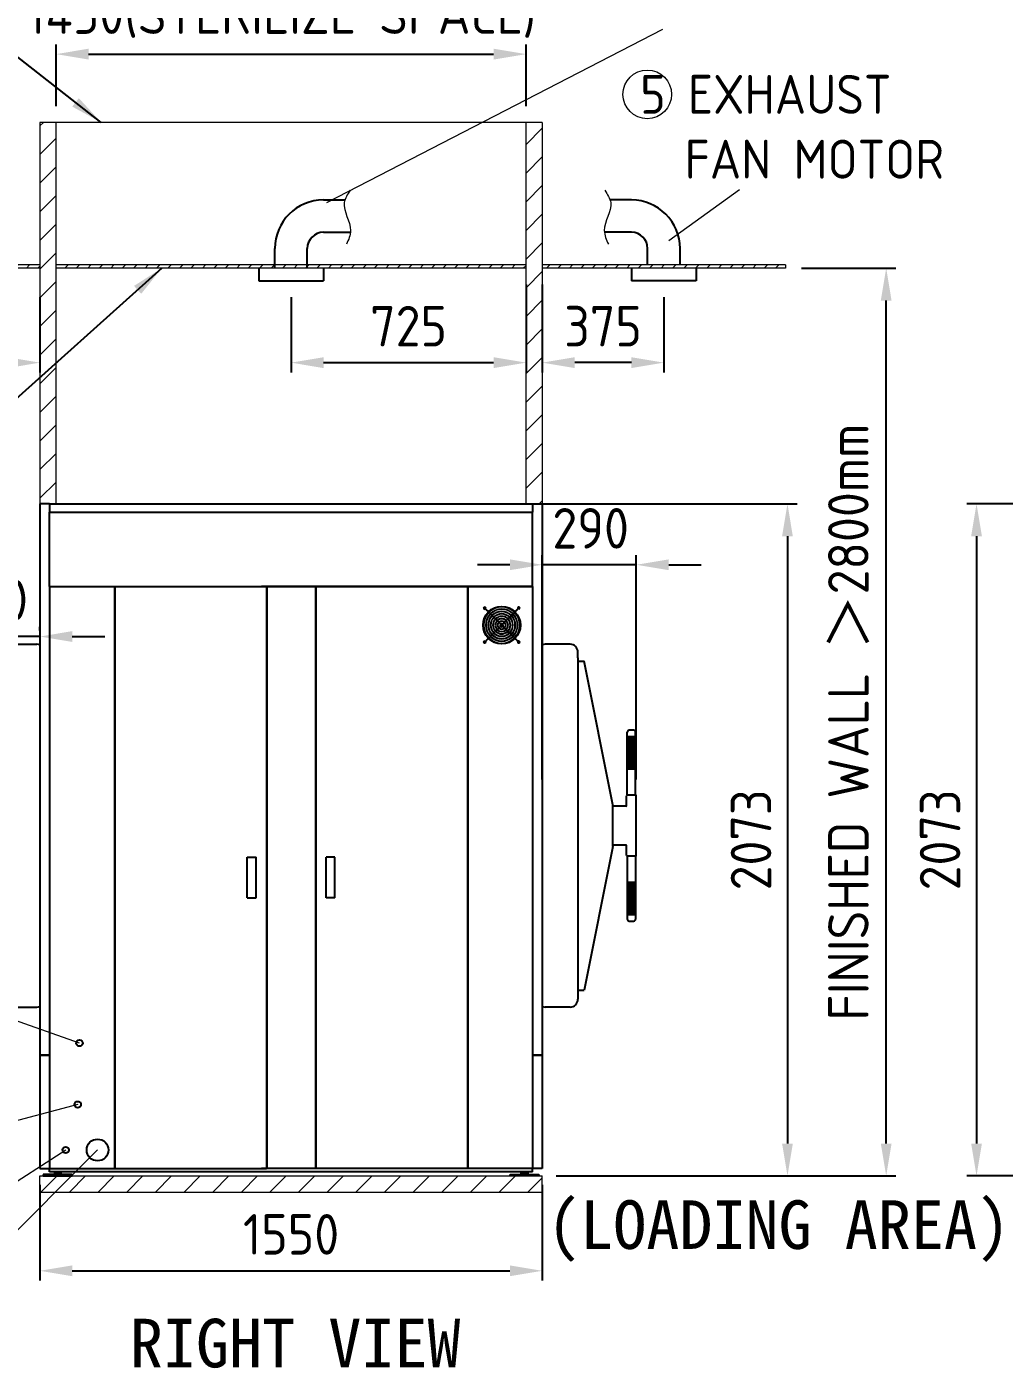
# Model space of a CAD drawing. Header units: millimetres. Extents: x 0 to 16408, y 0 to 11536.
# Drawn here: x 6993 to 10009, y 2720 to 6858 of the extents above; entities that cross this region are included whole.
import ezdxf

# ---------------------------------------------------------------- set-up
doc = ezdxf.new("R2010")
doc.units = ezdxf.units.MM
doc.header["$MEASUREMENT"] = 0
doc.linetypes.add('HIDDEN', pattern=[9.525, 6.35, -3.175])
doc.layers.get('0').update_dxf_attribs({"lineweight": 25})
for name, color, linetype, lineweight in [('D', 3, 'Continuous', 13), ('H', 2, 'HIDDEN', 15), ('S', 4, 'Continuous', 15)]:
    doc.layers.add(name, color=color, linetype=linetype, lineweight=lineweight)
doc.styles.get("Standard").update_dxf_attribs({"font": 'KAIU.TTF'})
doc.styles.add('STU25', font='isocp2.shx')
doc.dimstyles.new('STU25', dxfattribs={"dimscale": 50, "dimtxt": 2.5, "dimasz": 2, "dimexe": 0.6, "dimexo": 1, "dimgap": 1, "dimtad": 1, "dimdsep": 46, "dimtxsty": 'STU25', "dimcen": 2, "dimazin": 2, "dimtfac": 1, "dimtmove": 0, "dimatfit": 3, "dimfxl": 0, "dimtolj": 1, "dimtzin": 0, "dimarcsym": 0})
doc.dimstyles.new('STU25$7', dxfattribs={"dimscale": 50, "dimtxt": 2.5, "dimasz": 2, "dimexe": 1.25, "dimexo": 0.625, "dimgap": 1, "dimtad": 0, "dimdec": 4, "dimdsep": 46, "dimtxsty": 'STU25', "dimcen": 2.5, "dimazin": 2, "dimtfac": 1, "dimtdec": 4, "dimtmove": 0, "dimatfit": 3, "dimfxl": 0, "dimtolj": 1, "dimtzin": 0, "dimarcsym": 0})

# ---------------------------------------------------------------- blocks, each defined once
blk = doc.blocks.new('*D25')
at = {"layer": 'D', "color": 0, "linetype": 'Continuous', "lineweight": -2}
for p, q in [((8583.7, 6063.1), (8583.7, 5791.8)), ((8958.7, 6023.9), (8958.7, 5791.8)), ((8858.7, 5821.8), (8683.7, 5821.8))]:
    blk.add_line(p, q, dxfattribs=at)
at = {"layer": 'D', "color": 0}
for points in [[(8683.7, 5838.5), (8683.7, 5805.1), (8583.7, 5821.8)], [(8858.7, 5805.1), (8858.7, 5838.5), (8958.7, 5821.8)]]:
    blk.add_solid(points, dxfattribs=at)
at = {"layer": 'Defpoints', "color": 0}
for p in [(8583.7, 6113.1), (8958.7, 6073.9), (8583.7, 5821.8)]:
    blk.add_point(p, dxfattribs=at)
at = {"layer": 'D', "color": 0, "insert": (8771.2, 5934.3), "char_height": 125, "attachment_point": 5, "style": 'STU25'}
blk.add_mtext('\\A1;375', dxfattribs=at)
blk = doc.blocks.new('*D27')
at = {"layer": 'D', "color": 0, "lineweight": -2}
for p, q in [((7033.7, 3286.1), (7033.7, 2990.4)), ((8583.7, 3286.1), (8583.7, 2990.4)), ((7133.7, 3020.4), (8483.7, 3020.4))]:
    blk.add_line(p, q, dxfattribs=at)
at = {"layer": 'D', "color": 0}
for points in [[(7133.7, 3037.1), (7133.7, 3003.8), (7033.7, 3020.4)], [(8483.7, 3003.8), (8483.7, 3037.1), (8583.7, 3020.4)]]:
    blk.add_solid(points, dxfattribs=at)
at = {"layer": 'Defpoints', "color": 0}
for p in [(7033.7, 3336.1), (8583.7, 3336.1), (8583.7, 3020.4)]:
    blk.add_point(p, dxfattribs=at)
at = {"layer": 'D', "color": 0, "insert": (7808.7, 3132.9), "char_height": 125, "attachment_point": 5, "style": 'STU25'}
blk.add_mtext('\\A1;1550', dxfattribs=at)
blk = doc.blocks.new('*D16')
at = {"layer": 'D', "color": 0, "lineweight": -2}
for p, q in [((8533.7, 6063.1), (8533.7, 5791.8)), ((7808.7, 6023.9), (7808.7, 5791.8)), ((7908.7, 5821.8), (8433.7, 5821.8))]:
    blk.add_line(p, q, dxfattribs=at)
at = {"layer": 'D', "color": 0}
for points in [[(7908.7, 5838.5), (7908.7, 5805.1), (7808.7, 5821.8)], [(8433.7, 5805.1), (8433.7, 5838.5), (8533.7, 5821.8)]]:
    blk.add_solid(points, dxfattribs=at)
at = {"layer": 'Defpoints', "color": 0}
for p in [(8533.7, 6113.1), (7808.7, 6073.9), (8533.7, 5821.8)]:
    blk.add_point(p, dxfattribs=at)
at = {"layer": 'D', "color": 0, "insert": (8171.2, 5934.3), "char_height": 125, "attachment_point": 5, "style": 'STU25'}
blk.add_mtext('\\A1;725', dxfattribs=at)
blk = doc.blocks.new('*D18')
at = {"layer": 'D', "color": 0, "lineweight": -2}
for p, q in [((8473.7, 5386.1), (9370.2, 5386.1)), ((9340.2, 5286.1), (9340.2, 3413.1)), ((8626.2, 3313.1), (9370.2, 3313.1))]:
    blk.add_line(p, q, dxfattribs=at)
at = {"layer": 'D', "color": 0}
for points in [[(9356.8, 5286.1), (9323.5, 5286.1), (9340.2, 5386.1)], [(9323.5, 3413.1), (9356.8, 3413.1), (9340.2, 3313.1)]]:
    blk.add_solid(points, dxfattribs=at)
at = {"layer": 'Defpoints', "color": 0}
for p in [(8423.7, 5386.1), (8576.2, 3313.1), (9340.2, 3313.1)]:
    blk.add_point(p, dxfattribs=at)
at = {"layer": 'D', "color": 0, "insert": (9227.7, 4349.6), "char_height": 125, "attachment_point": 5, "rotation": 90, "style": 'STU25'}
blk.add_mtext('\\A1;2073', dxfattribs=at)
blk = doc.blocks.new('*D19')
at = {"layer": 'D', "color": 0, "linetype": 'Continuous', "lineweight": -2}
for p, q in [((6658.7, 6023.9), (6658.7, 5791.8)), ((7033.7, 6023.9), (7033.7, 5791.8)), ((6933.7, 5821.8), (6758.7, 5821.8))]:
    blk.add_line(p, q, dxfattribs=at)
at = {"layer": 'D', "color": 0}
for points in [[(6758.7, 5838.5), (6758.7, 5805.1), (6658.7, 5821.8)], [(6933.7, 5805.1), (6933.7, 5838.5), (7033.7, 5821.8)]]:
    blk.add_solid(points, dxfattribs=at)
at = {"layer": 'Defpoints', "color": 0}
for p in [(6658.7, 6073.9), (7033.7, 6073.9), (6658.7, 5821.8)]:
    blk.add_point(p, dxfattribs=at)
at = {"layer": 'D', "color": 0, "insert": (6846.2, 5934.3), "char_height": 125, "attachment_point": 5, "style": 'STU25'}
blk.add_mtext('\\A1;375', dxfattribs=at)
blk = doc.blocks.new('*D20')
at = {"layer": 'D', "color": 0, "lineweight": -2}
for p, q in [((11119.3, 5386.1), (9893.5, 5386.1)), ((9923.5, 5286.1), (9923.5, 3413.1)), ((10688.5, 3313.1), (9893.5, 3313.1))]:
    blk.add_line(p, q, dxfattribs=at)
at = {"layer": 'D', "color": 0}
for points in [[(9940.2, 5286.1), (9906.9, 5286.1), (9923.5, 5386.1)], [(9906.9, 3413.1), (9940.2, 3413.1), (9923.5, 3313.1)]]:
    blk.add_solid(points, dxfattribs=at)
at = {"layer": 'Defpoints', "color": 0}
for p in [(11169.3, 5386.1), (9923.5, 3313.1), (10738.5, 3313.1)]:
    blk.add_point(p, dxfattribs=at)
at = {"layer": 'D', "color": 0, "insert": (9811, 4349.6), "char_height": 125, "attachment_point": 5, "rotation": 90, "style": 'STU25'}
blk.add_mtext('\\A1;2073', dxfattribs=at)
blk = doc.blocks.new('*D8')
at = {"layer": 'D', "color": 0, "lineweight": -2}
for p, q in [((6743.7, 4535.7), (6743.7, 5006.9)), ((7033.7, 4995.2), (7033.7, 5006.9)), ((6643.7, 4976.9), (6543.7, 4976.9)), ((7033.7, 4976.9), (6743.7, 4976.9)), ((7133.7, 4976.9), (7233.7, 4976.9))]:
    blk.add_line(p, q, dxfattribs=at)
at = {"layer": 'D', "color": 0}
for points in [[(6643.7, 4960.3), (6643.7, 4993.6), (6743.7, 4976.9)], [(7133.7, 4993.6), (7133.7, 4960.3), (7033.7, 4976.9)]]:
    blk.add_solid(points, dxfattribs=at)
at = {"layer": 'Defpoints', "color": 0}
for p in [(6743.7, 4976.9), (7033.7, 4945.2), (6743.7, 4485.7)]:
    blk.add_point(p, dxfattribs=at)
at = {"layer": 'D', "color": 0, "insert": (6878.6, 5089.4), "char_height": 125, "attachment_point": 5, "style": 'STU25'}
blk.add_mtext('\\A1;\\Fisocp2.shx|c1;290', dxfattribs=at)
blk = doc.blocks.new('*D9')
at = {"layer": 'D', "color": 0, "lineweight": -2}
for p, q in [((8583.7, 4535.7), (8583.7, 5228.3)), ((8873.7, 4535.7), (8873.7, 5228.3)), ((8483.7, 5198.3), (8383.7, 5198.3)), ((8873.7, 5198.3), (8583.7, 5198.3)), ((8973.7, 5198.3), (9073.7, 5198.3))]:
    blk.add_line(p, q, dxfattribs=at)
at = {"layer": 'D', "color": 0}
for points in [[(8483.7, 5181.7), (8483.7, 5215), (8583.7, 5198.3)], [(8973.7, 5215), (8973.7, 5181.7), (8873.7, 5198.3)]]:
    blk.add_solid(points, dxfattribs=at)
at = {"layer": 'Defpoints', "color": 0}
for p in [(8583.7, 5198.3), (8583.7, 4485.7), (8873.7, 4485.7)]:
    blk.add_point(p, dxfattribs=at)
at = {"layer": 'D', "color": 0, "insert": (8733, 5310.8), "char_height": 125, "attachment_point": 5, "style": 'STU25'}
blk.add_mtext('\\A1;\\Fisocp2.shx|c1;290', dxfattribs=at)
blk = doc.blocks.new('*D11')
at = {"layer": 'D', "color": 0, "lineweight": -2}
for p, q in [((9383.7, 6113.1), (9674.8, 6113.1)), ((9644.8, 3413.1), (9644.8, 6013.1)), ((8633.7, 3313.1), (9674.8, 3313.1))]:
    blk.add_line(p, q, dxfattribs=at)
at = {"layer": 'D', "color": 0}
for points in [[(9661.4, 6013.1), (9628.1, 6013.1), (9644.8, 6113.1)], [(9628.1, 3413.1), (9661.4, 3413.1), (9644.8, 3313.1)]]:
    blk.add_solid(points, dxfattribs=at)
at = {"layer": 'Defpoints', "color": 0}
for p in [(9333.7, 6113.1), (9644.8, 6113.1), (8583.7, 3313.1)]:
    blk.add_point(p, dxfattribs=at)
at = {"layer": 'D', "color": 0, "insert": (9529.1, 4713.1), "char_height": 125, "attachment_point": 5, "rotation": 90, "style": 'STU25'}
blk.add_mtext('\\A1;FINISHED WALL {\\f新細明體|b0|i0|c136|p16;＞}2800mm', dxfattribs=at)
blk = doc.blocks.new('*D12')
at = {"layer": 'D', "color": 0, "lineweight": -2}
for p, q in [((7083.7, 6613.1), (7083.7, 6803.5)), ((8533.7, 6613.1), (8533.7, 6803.5)), ((7183.7, 6773.5), (8433.7, 6773.5))]:
    blk.add_line(p, q, dxfattribs=at)
at = {"layer": 'D', "color": 0}
for points in [[(7183.7, 6790.2), (7183.7, 6756.8), (7083.7, 6773.5)], [(8433.7, 6756.8), (8433.7, 6790.2), (8533.7, 6773.5)]]:
    blk.add_solid(points, dxfattribs=at)
at = {"layer": 'Defpoints', "color": 0}
for p in [(8533.7, 6773.5), (7083.7, 6563.1), (8533.7, 6563.1)]:
    blk.add_point(p, dxfattribs=at)
at = {"layer": 'D', "color": 0, "insert": (6994.2, 6961), "char_height": 125, "attachment_point": 1, "style": 'STU25'}
blk.add_mtext('\\A1;1450(STERILIZE SPACE)', dxfattribs=at)

msp = doc.modelspace()

# ---------------------------------------------------------------- hatches: boundary and pattern name
at = {"layer": 'H', "ltscale": 5}
h = msp.add_hatch(dxfattribs=at)
h.set_pattern_fill('ANSI31', color=256, scale=500, style=0)
h.set_pattern_definition([(45, (6410.564, 20778.49), (-44.19417, 44.19417), [])])
h.paths.add_polyline_path([(7033.697, 5386.066), (7083.697, 5386.066), (7083.697, 6563.066), (7033.697, 6563.066)])
edge = h.paths.add_edge_path()
edge.add_line((7063.697, 5386.066), (7033.697, 5386.066))
h = msp.add_hatch(dxfattribs=at)
h.set_pattern_fill('ANSI31', color=256, scale=500, style=0)
h.set_pattern_definition([(45, (6730.564, 20778.49), (-44.19417, 44.19417), [])])
h.paths.add_polyline_path([(8533.697, 5386.066), (8583.697, 5386.066), (8583.697, 6563.066), (8533.697, 6563.066)])
edge = h.paths.add_edge_path()
edge.add_line((8553.697, 5386.066), (8583.697, 5386.066))
at = {"layer": 'H'}
h = msp.add_hatch(dxfattribs=at)
h.set_pattern_fill('ANSI31', color=256, scale=200, style=0)
h.set_pattern_definition([(45, (225294.607, 24445.837), (-17.6776695, 17.6776695), [])])
h.paths.add_polyline_path([(7033.697, 6123.066), (6283.697, 6123.066), (6283.697, 6113.066), (7033.697, 6113.066)])
h = msp.add_hatch(dxfattribs=at)
h.set_pattern_fill('ANSI31', color=256, scale=200, style=0)
h.set_pattern_definition([(45, (-13122.32, 128.32), (-17.67767, 17.67767), [])])
h.paths.add_polyline_path([(8533.697, 6113.066), (7083.697, 6113.066), (7083.697, 6123.066), (8533.697, 6123.066)])
h = msp.add_hatch(dxfattribs=at)
h.set_pattern_fill('ANSI31', color=256, scale=200, style=0)
h.set_pattern_definition([(45, (225944.607, 24445.837), (-17.6776695, 17.6776695), [])])
h.paths.add_polyline_path([(8583.697, 6123.066), (9333.697, 6123.066), (9333.697, 6113.066), (8583.697, 6113.066)])
at = {"layer": 'H', "ltscale": 5}
h = msp.add_hatch(dxfattribs=at)
h.set_pattern_fill('ANSI31', color=256, scale=500, style=0)
h.set_pattern_definition([(45, (225385.294, 11601.14), (-44.194174, 44.194174), [])])
edge = h.paths.add_edge_path()
edge.add_line((8583.697, 3263.066), (8583.697, 3313.066))
edge.add_line((7033.697, 3313.066), (8583.697, 3313.066))
edge.add_line((7033.697, 3263.066), (7033.697, 3313.066))
edge.add_line((7033.697, 3263.066), (8583.697, 3263.066))

# ---------------------------------------------------------------- linework, layer by layer
at = {"linetype": 'Continuous'}
for p, q in [((7908.697, 6323.815), (7974.617, 6323.815)), ((8858.697, 6323.815), (8792.777, 6323.815)), ((7908.697, 6223.815), (7991.991, 6223.815)), ((8858.697, 6223.815), (8775.403, 6223.815)), ((7758.697, 6113.066), (7758.697, 6173.815)), ((7858.697, 6113.066), (7858.697, 6173.815)), ((8908.697, 6123.066), (8908.697, 6173.815)), ((9008.697, 6123.066), (9008.697, 6173.815)), ((7708.697, 6113.066), (7708.697, 6073.923)), ((7908.697, 6113.066), (7908.697, 6073.923)), ((8858.697, 6113.066), (8858.697, 6073.923)), ((9058.697, 6113.066), (9058.697, 6073.923)), ((7708.697, 6073.923), (7908.697, 6073.923)), ((9058.697, 6073.923), (8858.697, 6073.923))]:
    msp.add_line(p, q, dxfattribs=at)
for p, q in [((7033.697, 5386.066), (7033.697, 3686.066)), ((7063.697, 5386.066), (7033.697, 5386.066)), ((7063.697, 5386.066), (8553.697, 5386.066)), ((7063.697, 5386.066), (7063.697, 5361.066)), ((8553.697, 5386.066), (8553.697, 5361.066)), ((8553.697, 5386.066), (8583.697, 5386.066)), ((8583.697, 5386.066), (8583.697, 3686.066)), ((7063.697, 5131.066), (7063.697, 5361.066)), ((7063.697, 5361.066), (8553.697, 5361.066)), ((7063.697, 5131.066), (7063.697, 5361.066)), ((8553.697, 5131.066), (8553.697, 5361.066)), ((8553.697, 5131.066), (8553.697, 5361.066)), ((7063.697, 5131.066), (7063.697, 3336.066)), ((7063.697, 5131.066), (8553.697, 5131.066)), ((7063.697, 5131.066), (7063.697, 3336.066)), ((7063.697, 5131.066), (7263.697, 5131.066)), ((7263.697, 5131.066), (7263.697, 3336.066)), ((7264.697, 5131.066), (7264.697, 3336.066)), ((7264.697, 5131.066), (7732.697, 5131.066)), ((7899.697, 5131.066), (7717.697, 5131.066)), ((7732.697, 5131.066), (7732.697, 3336.066)), ((7733.697, 5131.066), (7733.697, 3336.066)), ((7883.697, 5131.066), (7883.697, 3336.066)), ((7884.697, 5131.066), (7884.697, 3336.066)), ((8352.697, 5131.066), (7884.697, 5131.066)), ((8352.697, 5131.066), (8352.697, 3336.066)), ((8353.697, 5131.066), (8353.697, 3336.066)), ((8553.697, 5131.066), (8353.697, 5131.066)), ((8553.697, 5131.066), (8553.697, 3336.066)), ((8553.697, 5131.066), (8553.697, 3336.066)), ((6947.697, 4953.066), (7024.697, 4953.066)), ((8669.697, 4953.066), (8592.697, 4953.066)), ((8693.697, 4911.066), (8693.697, 4929.066)), ((8693.697, 4911.066), (8693.697, 3858.066)), ((8693.697, 4901.066), (8712.697, 4901.066)), ((8801.696, 4457.566), (8712.697, 4901.066)), ((8845.996, 4487.673), (8845.996, 4681.673)), ((8865.396, 4687.673), (8851.996, 4687.673)), ((8871.396, 4487.673), (8871.396, 4681.673)), ((8860.973, 4667.673), (8845.996, 4652.695)), ((8862.973, 4667.673), (8845.996, 4650.695)), ((8871.396, 4667.673), (8845.996, 4667.673)), ((8858.973, 4667.673), (8845.996, 4654.695)), ((8854.973, 4667.673), (8845.996, 4658.695)), ((8856.973, 4667.673), (8845.996, 4656.695)), ((8870.973, 4667.673), (8845.996, 4642.695)), ((8864.973, 4667.673), (8845.996, 4648.695)), ((8866.973, 4667.673), (8845.996, 4646.695)), ((8868.973, 4667.673), (8845.996, 4644.695)), ((8850.973, 4667.673), (8845.996, 4662.695)), ((8848.973, 4667.673), (8845.996, 4664.695)), ((8846.973, 4667.673), (8845.996, 4666.695)), ((8852.973, 4667.673), (8845.996, 4660.695)), ((8871.396, 4641.859), (8845.996, 4667.259)), ((8871.396, 4666.095), (8845.996, 4640.695)), ((8871.396, 4639.859), (8845.996, 4665.259)), ((8871.396, 4664.095), (8845.996, 4638.695)), ((8871.396, 4637.859), (8845.996, 4663.259)), ((8871.396, 4662.095), (8845.996, 4636.695)), ((8871.396, 4635.859), (8845.996, 4661.259)), ((8871.396, 4660.095), (8845.996, 4634.695)), ((8871.396, 4633.859), (8845.996, 4659.259)), ((8871.396, 4658.095), (8845.996, 4632.695)), ((8871.396, 4631.859), (8845.996, 4657.259)), ((8871.396, 4656.095), (8845.996, 4630.695)), ((8871.396, 4629.859), (8845.996, 4655.259)), ((8871.396, 4654.095), (8845.996, 4628.695)), ((8871.396, 4627.859), (8845.996, 4653.259)), ((8871.396, 4652.095), (8845.996, 4626.695)), ((8871.396, 4625.859), (8845.996, 4651.259)), ((8871.396, 4650.095), (8845.996, 4624.695)), ((8871.396, 4623.859), (8845.996, 4649.259)), ((8871.396, 4648.095), (8845.996, 4622.695)), ((8871.396, 4621.859), (8845.996, 4647.259)), ((8871.396, 4646.095), (8845.996, 4620.695)), ((8871.396, 4619.859), (8845.996, 4645.259)), ((8871.396, 4644.095), (8845.996, 4618.695)), ((8871.396, 4617.859), (8845.996, 4643.259)), ((8871.396, 4642.095), (8845.996, 4616.695)), ((8871.396, 4615.859), (8845.996, 4641.259)), ((8871.396, 4640.095), (8845.996, 4614.695)), ((8871.396, 4613.859), (8845.996, 4639.259)), ((8871.396, 4638.095), (8845.996, 4612.695)), ((8871.396, 4611.859), (8845.996, 4637.259)), ((8871.396, 4636.095), (8845.996, 4610.695)), ((8871.396, 4609.859), (8845.996, 4635.259)), ((8871.396, 4643.859), (8847.583, 4667.673)), ((8871.396, 4645.859), (8849.583, 4667.673)), ((8871.396, 4647.859), (8851.583, 4667.673)), ((8871.396, 4649.859), (8853.583, 4667.673)), ((8871.396, 4651.859), (8855.583, 4667.673)), ((8871.396, 4653.859), (8857.583, 4667.673)), ((8871.396, 4655.859), (8859.583, 4667.673)), ((8871.396, 4657.859), (8861.583, 4667.673)), ((8871.396, 4659.859), (8863.583, 4667.673)), ((8871.396, 4661.859), (8865.583, 4667.673)), ((8871.396, 4663.859), (8867.583, 4667.673)), ((8871.396, 4665.859), (8869.583, 4667.673)), ((8871.396, 4634.095), (8845.996, 4608.695)), ((8871.396, 4607.859), (8845.996, 4633.259)), ((8871.396, 4632.095), (8845.996, 4606.695)), ((8871.396, 4605.859), (8845.996, 4631.259)), ((8871.396, 4630.095), (8845.996, 4604.695)), ((8871.396, 4603.859), (8845.996, 4629.259)), ((8871.396, 4628.095), (8845.996, 4602.695)), ((8871.396, 4601.859), (8845.996, 4627.259)), ((8871.396, 4626.095), (8845.996, 4600.695)), ((8871.396, 4599.859), (8845.996, 4625.259)), ((8871.396, 4624.095), (8845.996, 4598.695)), ((8871.396, 4597.859), (8845.996, 4623.259)), ((8871.396, 4622.095), (8845.996, 4596.695)), ((8871.396, 4595.859), (8845.996, 4621.259)), ((8871.396, 4620.095), (8845.996, 4594.695)), ((8871.396, 4593.859), (8845.996, 4619.259)), ((8871.396, 4618.095), (8845.996, 4592.695)), ((8871.396, 4591.859), (8845.996, 4617.259)), ((8871.396, 4616.095), (8845.996, 4590.695)), ((8871.396, 4589.859), (8845.996, 4615.259)), ((8871.396, 4614.095), (8845.996, 4588.695)), ((8871.396, 4587.859), (8845.996, 4613.259)), ((8871.396, 4612.095), (8845.996, 4586.695)), ((8871.396, 4585.859), (8845.996, 4611.259)), ((8871.396, 4610.095), (8845.996, 4584.695)), ((8871.396, 4583.859), (8845.996, 4609.259)), ((8871.396, 4608.095), (8845.996, 4582.695)), ((8871.396, 4581.859), (8845.996, 4607.259)), ((8871.396, 4606.095), (8845.996, 4580.695)), ((8871.396, 4579.859), (8845.996, 4605.259)), ((8871.396, 4604.095), (8845.996, 4578.695)), ((8871.396, 4577.859), (8845.996, 4603.259)), ((8871.396, 4602.095), (8845.996, 4576.695)), ((8871.396, 4575.859), (8845.996, 4601.259)), ((8871.396, 4600.095), (8845.996, 4574.695)), ((8871.396, 4573.859), (8845.996, 4599.259)), ((8871.396, 4598.095), (8845.996, 4572.695)), ((8871.396, 4571.859), (8845.996, 4597.259)), ((8871.396, 4596.095), (8845.996, 4570.695)), ((8871.396, 4569.859), (8845.996, 4595.259)), ((8871.396, 4594.095), (8845.996, 4568.695)), ((8871.396, 4567.859), (8845.996, 4593.259)), ((8869.583, 4567.673), (8845.996, 4591.259)), ((8867.583, 4567.673), (8845.996, 4589.259)), ((8865.583, 4567.673), (8845.996, 4587.259)), ((8863.583, 4567.673), (8845.996, 4585.259)), ((8861.583, 4567.673), (8845.996, 4583.259)), ((8859.583, 4567.673), (8845.996, 4581.259)), ((8857.583, 4567.673), (8845.996, 4579.259)), ((8855.583, 4567.673), (8845.996, 4577.259)), ((8853.583, 4567.673), (8845.996, 4575.259)), ((8851.583, 4567.673), (8845.996, 4573.259)), ((8849.583, 4567.673), (8845.996, 4571.259)), ((8847.583, 4567.673), (8845.996, 4569.259)), ((8871.396, 4567.673), (8845.996, 4567.673)), ((8871.396, 4592.095), (8846.973, 4567.673)), ((8871.396, 4590.095), (8848.973, 4567.673)), ((8871.396, 4588.095), (8850.973, 4567.673)), ((8871.396, 4586.095), (8852.973, 4567.673)), ((8871.396, 4584.095), (8854.973, 4567.673)), ((8871.396, 4582.095), (8856.973, 4567.673)), ((8871.396, 4580.095), (8858.973, 4567.673)), ((8871.396, 4578.095), (8860.973, 4567.673)), ((8871.396, 4576.095), (8862.973, 4567.673)), ((8871.396, 4574.095), (8864.973, 4567.673)), ((8871.396, 4572.095), (8866.973, 4567.673)), ((8871.396, 4570.095), (8868.973, 4567.673)), ((8843.696, 4456.066), (8843.696, 4485.673)), ((8871.696, 4487.673), (8845.696, 4487.673)), ((8873.696, 4301.46), (8873.696, 4485.673)), ((8801.696, 4329.566), (8801.696, 4457.566)), ((8841.696, 4454.066), (8801.696, 4454.066)), ((8801.696, 4329.566), (8712.697, 3886.066)), ((8841.696, 4333.066), (8801.696, 4333.066)), ((8843.696, 4301.46), (8843.696, 4331.066)), ((7673.697, 4171.066), (7673.697, 4296.066)), ((7673.697, 4296.066), (7700.697, 4296.066)), ((7700.697, 4171.066), (7700.697, 4296.066)), ((7916.697, 4171.066), (7916.697, 4296.066)), ((7943.697, 4296.066), (7916.697, 4296.066)), ((7943.697, 4171.066), (7943.697, 4296.066)), ((8871.696, 4299.46), (8845.696, 4299.46)), ((8845.996, 4299.46), (8845.996, 4105.46)), ((8871.396, 4299.46), (8871.396, 4105.46)), ((8845.996, 4207.037), (8858.419, 4219.46)), ((8845.996, 4209.037), (8856.419, 4219.46)), ((8845.996, 4211.037), (8854.419, 4219.46)), ((8845.996, 4219.46), (8871.396, 4219.46)), ((8845.996, 4195.037), (8870.419, 4219.46)), ((8845.996, 4197.037), (8868.419, 4219.46)), ((8845.996, 4199.037), (8866.419, 4219.46)), ((8845.996, 4201.037), (8864.419, 4219.46)), ((8845.996, 4203.037), (8862.419, 4219.46)), ((8845.996, 4205.037), (8860.419, 4219.46)), ((8845.996, 4217.037), (8848.419, 4219.46)), ((8845.996, 4213.037), (8852.419, 4219.46)), ((8845.996, 4215.037), (8850.419, 4219.46)), ((8845.996, 4219.274), (8871.396, 4193.874)), ((8845.996, 4193.037), (8871.396, 4218.437)), ((8845.996, 4217.274), (8871.396, 4191.874)), ((8845.996, 4191.037), (8871.396, 4216.437)), ((8845.996, 4215.274), (8871.396, 4189.874)), ((8845.996, 4189.037), (8871.396, 4214.437)), ((8845.996, 4213.274), (8871.396, 4187.874)), ((8845.996, 4187.037), (8871.396, 4212.437)), ((8845.996, 4211.274), (8871.396, 4185.874)), ((8845.996, 4185.037), (8871.396, 4210.437)), ((8845.996, 4209.274), (8871.396, 4183.874)), ((8845.996, 4183.037), (8871.396, 4208.437)), ((8845.996, 4207.274), (8871.396, 4181.874)), ((8845.996, 4181.037), (8871.396, 4206.437)), ((8845.996, 4205.274), (8871.396, 4179.874)), ((8845.996, 4179.037), (8871.396, 4204.437)), ((8845.996, 4203.274), (8871.396, 4177.874)), ((8845.996, 4177.037), (8871.396, 4202.437)), ((8845.996, 4201.274), (8871.396, 4175.874)), ((8845.996, 4175.037), (8871.396, 4200.437)), ((8845.996, 4199.274), (8871.396, 4173.874)), ((8845.996, 4173.037), (8871.396, 4198.437)), ((8845.996, 4197.274), (8871.396, 4171.874)), ((8845.996, 4171.037), (8871.396, 4196.437)), ((8845.996, 4195.274), (8871.396, 4169.874)), ((8845.996, 4169.037), (8871.396, 4194.437)), ((8845.996, 4193.274), (8871.396, 4167.874)), ((8845.996, 4167.037), (8871.396, 4192.437)), ((8845.996, 4191.274), (8871.396, 4165.874)), ((8845.996, 4165.037), (8871.396, 4190.437)), ((8845.996, 4189.274), (8871.396, 4163.874)), ((8845.996, 4163.037), (8871.396, 4188.437)), ((8845.996, 4187.274), (8871.396, 4161.874)), ((8845.996, 4161.037), (8871.396, 4186.437)), ((8845.996, 4185.274), (8871.396, 4159.874)), ((8845.996, 4159.037), (8871.396, 4184.437)), ((8845.996, 4183.274), (8871.396, 4157.874)), ((8845.996, 4157.037), (8871.396, 4182.437)), ((8845.996, 4181.274), (8871.396, 4155.874)), ((8845.996, 4155.037), (8871.396, 4180.437)), ((8845.996, 4179.274), (8871.396, 4153.874)), ((8847.81, 4219.46), (8871.396, 4195.874)), ((8849.81, 4219.46), (8871.396, 4197.874)), ((8851.81, 4219.46), (8871.396, 4199.874)), ((8853.81, 4219.46), (8871.396, 4201.874)), ((8855.81, 4219.46), (8871.396, 4203.874)), ((8857.81, 4219.46), (8871.396, 4205.874)), ((8859.81, 4219.46), (8871.396, 4207.874)), ((8861.81, 4219.46), (8871.396, 4209.874)), ((8863.81, 4219.46), (8871.396, 4211.874)), ((8865.81, 4219.46), (8871.396, 4213.874)), ((8867.81, 4219.46), (8871.396, 4215.874)), ((8869.81, 4219.46), (8871.396, 4217.874)), ((7673.697, 4171.066), (7700.697, 4171.066)), ((7943.697, 4171.066), (7916.697, 4171.066)), ((8845.996, 4153.037), (8871.396, 4178.437)), ((8845.996, 4177.274), (8871.396, 4151.874)), ((8845.996, 4151.037), (8871.396, 4176.437)), ((8845.996, 4175.274), (8871.396, 4149.874)), ((8845.996, 4149.037), (8871.396, 4174.437)), ((8845.996, 4173.274), (8871.396, 4147.874)), ((8845.996, 4147.037), (8871.396, 4172.437)), ((8845.996, 4171.274), (8871.396, 4145.874)), ((8845.996, 4145.037), (8871.396, 4170.437)), ((8845.996, 4169.274), (8871.396, 4143.874)), ((8845.996, 4143.037), (8871.396, 4168.437)), ((8845.996, 4167.274), (8871.396, 4141.874)), ((8845.996, 4141.037), (8871.396, 4166.437)), ((8845.996, 4165.274), (8871.396, 4139.874)), ((8845.996, 4139.037), (8871.396, 4164.437)), ((8845.996, 4163.274), (8871.396, 4137.874)), ((8845.996, 4137.037), (8871.396, 4162.437)), ((8845.996, 4161.274), (8871.396, 4135.874)), ((8845.996, 4135.037), (8871.396, 4160.437)), ((8845.996, 4159.274), (8871.396, 4133.874)), ((8845.996, 4133.037), (8871.396, 4158.437)), ((8845.996, 4157.274), (8871.396, 4131.874)), ((8845.996, 4131.037), (8871.396, 4156.437)), ((8845.996, 4155.274), (8871.396, 4129.874)), ((8845.996, 4129.037), (8871.396, 4154.437)), ((8845.996, 4153.274), (8871.396, 4127.874)), ((8845.996, 4127.037), (8871.396, 4152.437)), ((8845.996, 4151.274), (8871.396, 4125.874)), ((8845.996, 4125.037), (8871.396, 4150.437)), ((8845.996, 4149.274), (8871.396, 4123.874)), ((8845.996, 4123.037), (8871.396, 4148.437)), ((8845.996, 4147.274), (8871.396, 4121.874)), ((8845.996, 4121.037), (8871.396, 4146.437)), ((8845.996, 4145.274), (8871.396, 4119.874)), ((8845.996, 4143.274), (8869.81, 4119.46)), ((8845.996, 4141.274), (8867.81, 4119.46)), ((8845.996, 4139.274), (8865.81, 4119.46)), ((8846.419, 4119.46), (8871.396, 4144.437)), ((8848.419, 4119.46), (8871.396, 4142.437)), ((8850.419, 4119.46), (8871.396, 4140.437)), ((8852.419, 4119.46), (8871.396, 4138.437)), ((8845.996, 4137.274), (8863.81, 4119.46)), ((8845.996, 4135.274), (8861.81, 4119.46)), ((8845.996, 4133.274), (8859.81, 4119.46)), ((8845.996, 4131.274), (8857.81, 4119.46)), ((8845.996, 4129.274), (8855.81, 4119.46)), ((8845.996, 4127.274), (8853.81, 4119.46)), ((8845.996, 4125.274), (8851.81, 4119.46)), ((8845.996, 4123.274), (8849.81, 4119.46)), ((8845.996, 4121.274), (8847.81, 4119.46)), ((8845.996, 4119.46), (8871.396, 4119.46)), ((8851.996, 4099.46), (8865.396, 4099.46)), ((8854.419, 4119.46), (8871.396, 4136.437)), ((8856.419, 4119.46), (8871.396, 4134.437)), ((8858.419, 4119.46), (8871.396, 4132.437)), ((8860.419, 4119.46), (8871.396, 4130.437)), ((8862.419, 4119.46), (8871.396, 4128.437)), ((8864.419, 4119.46), (8871.396, 4126.437)), ((8866.419, 4119.46), (8871.396, 4124.437)), ((8868.419, 4119.46), (8871.396, 4122.437)), ((8870.419, 4119.46), (8871.396, 4120.437)), ((8693.697, 3886.066), (8712.697, 3886.066)), ((6947.697, 3834.066), (7024.697, 3834.066)), ((8669.697, 3834.066), (8592.697, 3834.066)), ((7033.697, 3686.066), (7063.697, 3686.066)), ((7033.697, 3686.066), (7033.697, 3336.066)), ((7063.697, 3686.066), (7033.697, 3686.066)), ((8583.697, 3686.066), (8553.697, 3686.066)), ((8553.697, 3686.066), (8583.697, 3686.066)), ((8583.697, 3686.066), (8583.697, 3336.066)), ((7033.697, 3336.066), (7063.697, 3336.066)), ((7044.197, 3317.066), (7044.197, 3313.066)), ((7133.197, 3317.066), (7044.197, 3317.066)), ((7044.197, 3313.066), (7133.197, 3313.066)), ((7063.697, 3326.066), (7063.697, 3336.066)), ((7063.697, 3336.066), (7263.697, 3336.066)), ((8553.697, 3326.066), (7063.697, 3326.066)), ((7078.305, 3324.066), (7078.305, 3317.066)), ((7099.089, 3324.066), (7078.305, 3324.066)), ((7083.501, 3324.066), (7083.501, 3326.066)), ((7083.501, 3324.066), (7083.501, 3317.066)), ((7093.893, 3324.066), (7093.893, 3326.066)), ((7093.893, 3324.066), (7093.893, 3317.066)), ((7099.089, 3317.066), (7099.089, 3324.066)), ((7133.197, 3313.066), (7133.197, 3317.066)), ((7264.697, 3336.066), (7732.697, 3336.066)), ((7899.697, 3336.066), (7717.697, 3336.066)), ((8352.697, 3336.066), (7884.697, 3336.066)), ((8553.697, 3336.066), (8353.697, 3336.066)), ((8484.197, 3313.066), (8484.197, 3317.066)), ((8484.197, 3317.066), (8573.197, 3317.066)), ((8573.197, 3313.066), (8484.197, 3313.066)), ((8518.305, 3317.066), (8518.305, 3324.066)), ((8518.305, 3324.066), (8539.089, 3324.066)), ((8523.501, 3324.066), (8523.501, 3326.066)), ((8523.501, 3324.066), (8523.501, 3317.066)), ((8533.893, 3324.066), (8533.893, 3326.066)), ((8533.893, 3324.066), (8533.893, 3317.066)), ((8539.089, 3324.066), (8539.089, 3317.066)), ((8583.697, 3336.066), (8553.697, 3336.066)), ((8553.697, 3326.066), (8553.697, 3336.066)), ((8573.197, 3317.066), (8573.197, 3313.066))]:
    msp.add_line(p, q)
at = {"lineweight": 15}
for p, q in [((8408.135, 5061.413), (8406.256, 5062.084)), ((8409.792, 5065.034), (8408.382, 5063.624)), ((8411.906, 5059.659), (8409.266, 5062.298)), ((8409.403, 5060.307), (8409.266, 5062.298)), ((8409.403, 5060.307), (8412.043, 5057.669)), ((8412.043, 5057.669), (8411.906, 5059.659)), ((8412.792, 5056.924), (8415.744, 5053.991)), ((8415.818, 5055.765), (8412.868, 5058.697)), ((8455.588, 5016), (8416.57, 5055.018)), ((8416.706, 5053.028), (8455.724, 5014.01)), ((8499.356, 5054.291), (8460.338, 5015.273)), ((8462.259, 5014.736), (8501.277, 5053.754)), ((8503.213, 5058.167), (8500.279, 5055.216)), ((8502.061, 5054.542), (8504.994, 5057.493)), ((8506.635, 5061.595), (8503.997, 5058.955)), ((8505.918, 5058.419), (8503.997, 5058.955)), ((8505.918, 5058.419), (8508.557, 5061.058)), ((8508.557, 5061.058), (8506.635, 5061.595)), ((8508.672, 5064.239), (8507.412, 5062.692)), ((8510.927, 5062.383), (8512.337, 5060.972)), ((8454.661, 5009.295), (8415.643, 4970.277)), ((8417.633, 4970.413), (8456.651, 5009.431)), ((8461.03, 5008.402), (8500.048, 4969.384)), ((8500.585, 4971.306), (8461.567, 5010.323)), ((8411.002, 4965.612), (8408.364, 4962.973)), ((8410.354, 4963.11), (8412.992, 4965.749)), ((8414.898, 4969.527), (8411.965, 4966.576)), ((8413.738, 4966.5), (8416.671, 4969.451)), ((8500.837, 4968.599), (8503.787, 4965.667)), ((8504.461, 4967.448), (8501.51, 4970.381)), ((8507.888, 4964.026), (8505.248, 4966.664)), ((8504.712, 4964.743), (8507.352, 4962.105))]:
    msp.add_line(p, q, dxfattribs=at)
at = {"lineweight": 15, "flags": 128}
for points in [[(8412.869, 5058.696), (8412.384, 5059.18), (8411.906, 5059.659)], [(8412.043, 5057.669), (8412.468, 5057.246), (8412.794, 5056.922)], [(8412.792, 5056.924), (8412.632, 5057.155), (8412.501, 5057.486), (8412.42, 5057.866), (8412.402, 5058.237), (8412.45, 5058.544), (8412.555, 5058.739), (8412.702, 5058.792), (8412.868, 5058.697)], [(8415.744, 5053.991), (8415.583, 5054.222), (8415.452, 5054.552), (8415.372, 5054.932), (8415.354, 5055.304), (8415.401, 5055.61), (8415.506, 5055.805), (8415.653, 5055.859), (8415.818, 5055.765)], [(8415.744, 5053.991), (8416.228, 5053.507), (8416.706, 5053.028)], [(8416.57, 5055.018), (8416.145, 5055.441), (8415.818, 5055.765)], [(8416.706, 5053.028), (8416.701, 5053.103), (8416.686, 5053.319), (8416.664, 5053.642), (8416.638, 5054.023), (8416.612, 5054.404), (8416.59, 5054.726), (8416.575, 5054.942), (8416.57, 5055.018), (8416.57, 5055.018)], [(8500.28, 5055.216), (8499.824, 5054.76), (8499.356, 5054.291)], [(8501.277, 5053.754), (8501.204, 5053.775), (8500.995, 5053.833), (8500.684, 5053.92), (8500.316, 5054.023), (8499.948, 5054.126), (8499.637, 5054.213), (8499.429, 5054.271), (8499.356, 5054.291), (8499.356, 5054.291)], [(8502.061, 5054.542), (8502.156, 5054.732), (8502.102, 5054.944), (8501.905, 5055.146), (8501.597, 5055.307), (8501.224, 5055.404), (8500.843, 5055.42), (8500.511, 5055.354), (8500.28, 5055.216), (8500.272, 5055.208)], [(8501.277, 5053.754), (8501.71, 5054.189), (8502.062, 5054.543)], [(8503.997, 5058.955), (8503.563, 5058.52), (8503.212, 5058.166)], [(8504.994, 5057.493), (8505.09, 5057.683), (8505.035, 5057.895), (8504.839, 5058.097), (8504.531, 5058.259), (8504.157, 5058.355), (8503.776, 5058.371), (8503.444, 5058.306), (8503.213, 5058.167), (8503.213, 5058.167)], [(8504.994, 5057.494), (8505.449, 5057.95), (8505.918, 5058.419)], [(8454.661, 5009.295), (8454.737, 5009.3), (8454.953, 5009.315), (8455.275, 5009.337), (8455.656, 5009.363), (8456.037, 5009.389), (8456.36, 5009.411), (8456.575, 5009.426), (8456.651, 5009.431), (8456.651, 5009.431)], [(8455.724, 5014.01), (8455.719, 5014.086), (8455.704, 5014.301), (8455.682, 5014.624), (8455.656, 5015.005), (8455.63, 5015.386), (8455.608, 5015.708), (8455.593, 5015.924), (8455.588, 5016), (8455.588, 5016)], [(8462.259, 5014.736), (8462.186, 5014.757), (8461.977, 5014.815), (8461.666, 5014.902), (8461.298, 5015.005), (8460.931, 5015.108), (8460.619, 5015.195), (8460.411, 5015.253), (8460.338, 5015.273), (8460.338, 5015.273)], [(8461.567, 5010.323), (8461.546, 5010.25), (8461.488, 5010.042), (8461.401, 5009.73), (8461.298, 5009.363), (8461.195, 5008.995), (8461.108, 5008.684), (8461.05, 5008.475), (8461.03, 5008.402), (8461.03, 5008.402)], [(8411.965, 4966.576), (8411.481, 4966.091), (8411.002, 4965.612)], [(8411.002, 4965.612), (8411.078, 4965.618), (8411.293, 4965.633), (8411.616, 4965.655), (8411.997, 4965.681), (8412.378, 4965.707), (8412.7, 4965.729), (8412.916, 4965.744), (8412.992, 4965.749), (8412.992, 4965.749)], [(8411.965, 4966.576), (8411.869, 4966.409), (8411.922, 4966.262), (8412.117, 4966.156), (8412.424, 4966.109), (8412.795, 4966.127), (8413.175, 4966.208), (8413.506, 4966.338), (8413.737, 4966.499), (8413.738, 4966.5)], [(8412.992, 4965.749), (8413.415, 4966.175), (8413.739, 4966.501)], [(8414.898, 4969.527), (8414.802, 4969.36), (8414.856, 4969.213), (8415.051, 4969.108), (8415.357, 4969.06), (8415.729, 4969.078), (8416.109, 4969.159), (8416.439, 4969.289), (8416.67, 4969.45), (8416.683, 4969.464)], [(8415.643, 4970.277), (8415.22, 4969.851), (8414.896, 4969.525)], [(8415.643, 4970.277), (8415.719, 4970.282), (8415.935, 4970.297), (8416.257, 4970.319), (8416.638, 4970.345), (8417.019, 4970.371), (8417.342, 4970.393), (8417.558, 4970.408), (8417.633, 4970.413)], [(8416.67, 4969.45), (8417.154, 4969.935), (8417.633, 4970.413)], [(8500.585, 4971.306), (8500.564, 4971.232), (8500.506, 4971.024), (8500.419, 4970.712), (8500.316, 4970.345), (8500.213, 4969.977), (8500.126, 4969.666), (8500.068, 4969.457), (8500.048, 4969.384), (8500.048, 4969.384)], [(8500.048, 4969.384), (8500.483, 4968.951), (8500.837, 4968.599)], [(8501.509, 4970.381), (8501.053, 4970.837), (8500.585, 4971.306)], [(8501.51, 4970.381), (8501.648, 4970.15), (8501.714, 4969.818), (8501.697, 4969.437), (8501.601, 4969.064), (8501.439, 4968.756), (8501.237, 4968.559), (8501.025, 4968.505), (8500.837, 4968.599)], [(8504.461, 4967.448), (8504.599, 4967.217), (8504.665, 4966.885), (8504.648, 4966.504), (8504.552, 4966.13), (8504.39, 4965.822), (8504.188, 4965.626), (8503.976, 4965.572), (8503.787, 4965.667)], [(8503.787, 4965.667), (8504.243, 4965.212), (8504.712, 4964.743)], [(8505.248, 4966.664), (8504.813, 4967.098), (8504.46, 4967.449)], [(8505.248, 4966.664), (8505.228, 4966.591), (8505.17, 4966.383), (8505.083, 4966.071), (8504.98, 4965.703), (8504.877, 4965.336), (8504.791, 4965.024), (8504.732, 4964.816), (8504.712, 4964.743), (8504.712, 4964.743)], [(8408.364, 4962.973), (8408.439, 4962.978), (8408.655, 4962.993), (8408.978, 4963.015), (8409.358, 4963.041), (8409.739, 4963.067), (8410.062, 4963.09), (8410.278, 4963.104), (8410.354, 4963.11), (8410.354, 4963.11)], [(8408.577, 4959.963), (8408.603, 4960.034), (8408.675, 4960.238), (8408.784, 4960.543), (8408.913, 4960.902), (8409.041, 4961.261), (8409.15, 4961.566), (8409.222, 4961.77), (8409.248, 4961.841), (8409.248, 4961.841)], [(8507.888, 4964.026), (8507.868, 4963.953), (8507.809, 4963.744), (8507.722, 4963.433), (8507.62, 4963.065), (8507.517, 4962.697), (8507.43, 4962.386), (8507.372, 4962.178), (8507.352, 4962.105), (8507.352, 4962.105)], [(8508.986, 4963.249), (8509.045, 4963.201), (8509.212, 4963.065), (8509.463, 4962.86), (8509.759, 4962.619), (8510.055, 4962.378), (8510.306, 4962.174), (8510.473, 4962.037), (8510.532, 4961.989), (8510.532, 4961.989)]]:
    msp.add_lwpolyline(points, dxfattribs=at)
for centre, radius in [((8458.602, 5012.034), 57.65), ((8458.602, 5012.034), 57.65), ((8458.602, 5012.034), 57.65), ((8406.102, 5064.534), 2.25), ((8406.102, 5064.534), 2.25), ((8406.102, 5064.534), 2.25), ((8511.102, 5064.534), 2.25), ((8511.102, 5064.534), 2.25), ((8511.102, 5064.534), 2.25), ((8406.102, 4959.534), 2.25), ((8406.102, 4959.534), 2.25), ((8406.102, 4959.534), 2.25), ((8511.102, 4959.534), 2.25), ((8511.102, 4959.534), 2.25), ((8511.102, 4959.534), 2.25), ((7155.837, 3723.066), 10), ((7150.413, 3533.066), 10), ((7113.349, 3393.066), 10), ((7211.797, 3393.066), 33.5)]:
    msp.add_circle(centre, radius)
at = {"linetype": 'Continuous'}
for centre, radius, start, end in [((7908.697, 6173.815), 150, 90, 180), ((8858.697, 6173.815), 150, 0, 90), ((7908.697, 6173.815), 50, 90, 180), ((8858.697, 6173.815), 50, 0, 90)]:
    msp.add_arc(centre, radius, start, end, dxfattribs=at)
at = {"lineweight": 15}
for centre, radius, start, end in [((8458.477, 5012.184), 57.349, 135.654791, 224.345209), ((8406.102, 5064.534), 3.724, 7.72641, 303.082389), ((8458.477, 5012.184), 55.355, 135.678388, 224.321612), ((8406.102, 5064.534), 2.455, 338.24494, 273.60092), ((8407.924, 5059.892), 2.755, 60.852095, 127.273917), ((8407.924, 5059.892), 1.536, 15.70752, 82.129342), ((8458.477, 5012.184), 57.349, 45.868251, 134.345209), ((8458.477, 5012.184), 55.355, 45.899542, 134.321612), ((8458.477, 5012.184), 50.118, 45.993533, 134.250732), ((8458.477, 5012.184), 48.124, 46.03472, 134.219672), ((8458.477, 5012.184), 42.887, 46.161068, 134.124393), ((8458.477, 5012.184), 40.893, 46.217714, 134.081677), ((8458.477, 5012.184), 55.355, 315.899542, 44.100458), ((8458.477, 5012.184), 57.349, 315.868251, 44.131749), ((8506.185, 5062.737), 1.228, 291.515654, 357.937475), ((8510.827, 5064.559), 3.892, 292.835809, 208.66013), ((8506.185, 5062.737), 2.905, 324.712579, 31.134401), ((8510.827, 5064.559), 2.179, 272.629844, 188.454165), ((8458.477, 5012.184), 50.118, 135.749268, 224.250732), ((8458.477, 5012.184), 48.124, 135.780328, 224.219672), ((8458.477, 5012.184), 42.887, 135.875607, 224.124393), ((8458.477, 5012.184), 40.893, 135.918323, 224.081677), ((8458.477, 5012.184), 35.407, 136.060614, 223.939386), ((8458.477, 5012.184), 33.412, 136.123942, 223.876058), ((8458.477, 5012.184), 27.927, 136.344753, 223.655247), ((8458.477, 5012.184), 25.932, 136.448217, 223.551783), ((8458.477, 5012.184), 35.407, 46.406409, 133.939386), ((8458.477, 5012.184), 33.412, 46.490393, 133.876058), ((8458.477, 5012.184), 20.696, 136.814744, 223.185256), ((8458.477, 5012.184), 27.927, 46.783235, 133.655247), ((8458.477, 5012.184), 18.701, 137.008392, 222.991608), ((8458.477, 5012.184), 25.932, 46.920457, 133.551783), ((8458.477, 5012.184), 20.696, 47.406612, 133.185256), ((8458.477, 5012.184), 13.465, 137.789965, 222.210035), ((8458.477, 5012.184), 18.701, 47.663494, 132.991608), ((8458.477, 5012.184), 11.47, 138.275666, 221.724334), ((8458.477, 5012.184), 13.465, 48.700537, 132.210035), ((8458.477, 5012.184), 11.47, 49.345253, 131.724334), ((8458.477, 5012.184), 5.984, 141.287552, 218.712448), ((8458.477, 5012.184), 3.99, 144.455268, 215.698151), ((8452.835, 5012.184), 3.418, 302.292794, 32.292794), ((8458.477, 5012.184), 5.984, 53.349946, 128.712448), ((8458.477, 5012.184), 5.984, 231.287552, 306.650054), ((8452.835, 5012.184), 4.705, 324.194093, 54.194093), ((8458.477, 5012.184), 3.99, 57.581499, 125.79621), ((8458.477, 5012.184), 3.99, 234.455268, 303.070891), ((8464.119, 5012.184), 4.883, 140.752485, 230.752485), ((8464.119, 5012.184), 3.159, 126.085891, 216.085891), ((8458.477, 5012.184), 3.99, 327.581499, 31.743515), ((8458.477, 5012.184), 5.984, 323.349946, 36.650054), ((8458.477, 5012.184), 11.47, 319.345253, 40.654747), ((8458.477, 5012.184), 13.465, 318.700537, 41.299463), ((8458.477, 5012.184), 18.701, 317.663494, 42.336506), ((8458.477, 5012.184), 20.696, 317.406612, 42.593388), ((8458.477, 5012.184), 25.932, 316.920457, 43.079543), ((8458.477, 5012.184), 27.927, 316.783235, 43.216765), ((8458.477, 5012.184), 33.412, 316.490393, 43.509607), ((8458.477, 5012.184), 35.407, 316.406409, 43.593591), ((8458.477, 5012.184), 40.893, 316.217714, 43.782286), ((8458.477, 5012.184), 42.887, 316.161068, 43.838932), ((8458.477, 5012.184), 48.124, 316.03472, 43.96528), ((8458.477, 5012.184), 50.118, 315.993533, 44.006467), ((8458.477, 5012.184), 57.349, 225.654791, 314.131749), ((8458.477, 5012.184), 55.355, 225.678388, 314.100458), ((8458.477, 5012.184), 50.118, 225.749268, 314.006467), ((8458.477, 5012.184), 48.124, 225.780328, 313.96528), ((8458.477, 5012.184), 42.887, 225.875607, 313.838932), ((8458.477, 5012.184), 40.893, 225.918323, 313.782286), ((8458.477, 5012.184), 35.407, 226.060614, 313.593591), ((8458.477, 5012.184), 33.412, 226.123942, 313.509607), ((8458.477, 5012.184), 27.927, 226.344753, 313.216765), ((8458.477, 5012.184), 25.932, 226.448217, 313.079543), ((8458.477, 5012.184), 20.696, 226.814744, 312.593388), ((8458.477, 5012.184), 18.701, 227.008392, 312.336506), ((8458.477, 5012.184), 13.465, 227.789965, 311.299463), ((8458.477, 5012.184), 11.47, 228.275666, 310.654747), ((8406.128, 4959.809), 3.724, 104.562758, 33.082389), ((8406.128, 4959.809), 2.455, 75.081289, 3.60092), ((7774.326, 4158.548), 1022.643, 51.798385, 51.910146), ((8410.769, 4961.631), 2.755, 150.852095, 217.273916), ((8410.769, 4961.631), 1.536, 105.707521, 172.129343), ((8510.853, 4959.834), 3.892, 176.078517, 118.66013), ((8998.746, 3470.268), 1568.9, 108.194605, 108.267453), ((8509.03, 4964.476), 2.905, 234.712579, 301.1344), ((8509.03, 4964.476), 1.228, 201.515654, 267.937476), ((8510.853, 4959.834), 2.179, 155.872552, 98.454165)]:
    msp.add_arc(centre, radius, start, end, dxfattribs=at)
for centre, radius, start, end in [((7024.697, 4929.066), 24, 67.975687, 90), ((7024.697, 4929.066), 24, 67.975687, 90), ((8592.697, 4929.066), 24, 90, 112.024313), ((8592.697, 4929.066), 24, 90, 112.024313), ((8669.697, 4929.066), 24, 0, 90), ((8851.996, 4681.673), 6, 90, 180), ((8865.396, 4681.673), 6, 0, 90), ((8845.696, 4485.673), 2, 90, 180), ((8871.696, 4485.673), 2, 0, 90), ((8841.696, 4456.066), 2, 270, 0), ((8841.696, 4331.066), 2, 0, 90), ((8845.696, 4301.46), 2, 180, 270), ((8871.696, 4301.46), 2, 270, 0), ((8851.996, 4105.46), 6, 180, 270), ((8865.396, 4105.46), 6, 270, 0), ((8669.697, 3858.066), 24, 270, 0), ((7024.697, 3858.066), 24, 270, 292.024313), ((7024.697, 3858.066), 24, 270, 292.024313), ((8592.697, 3858.066), 24, 247.975687, 270), ((8592.697, 3858.066), 24, 247.975687, 270)]:
    msp.add_arc(centre, radius, start, end)
at = {"layer": 'D', "linetype": 'Continuous'}
for p, q in [((7919.047, 6315.863), (8955.7, 6850.006)), ((8973.674, 6198.982), (9192.24, 6356.233))]:
    msp.add_line(p, q, dxfattribs=at)
at = {"layer": 'D'}
for p, q in [((7155.837, 3723.066), (6744.499, 3868.241)), ((7150.413, 3533.066), (6844.63, 3452.862)), ((7211.797, 3393.066), (6802.445, 2983.805)), ((6842.333, 3219.891), (7113.349, 3393.066))]:
    msp.add_line(p, q, dxfattribs=at)
msp.add_circle((8907.529, 6649.407), 75, dxfattribs=at)
for points in [[(7990.932, 6353.392), (7972.67, 6315.487), (7992.336, 6229.149), (7979.693, 6187.033)], [(8776.462, 6353.392), (8794.724, 6315.487), (8775.058, 6229.149), (8787.701, 6187.033)]]:
    msp.add_spline(points, degree=3, dxfattribs=at)
at = {"layer": 'S', "linetype": 'Continuous'}
for p, q in [((8583.697, 6563.066), (7033.697, 6563.066)), ((7033.697, 6563.066), (7033.697, 5386.066)), ((7083.697, 5386.066), (7083.697, 6563.066)), ((8533.697, 5386.066), (8533.697, 6563.066)), ((8583.697, 6563.066), (8583.697, 5386.066)), ((7033.697, 6123.066), (6283.697, 6123.066)), ((7033.697, 6113.066), (6283.697, 6113.066)), ((8533.697, 6123.066), (7083.697, 6123.066)), ((8533.697, 6113.066), (7083.697, 6113.066)), ((9333.697, 6123.066), (8583.697, 6123.066)), ((9333.697, 6113.066), (8583.697, 6113.066)), ((7033.697, 3313.066), (8583.697, 3313.066)), ((7033.697, 3263.066), (8583.697, 3263.066))]:
    msp.add_line(p, q, dxfattribs=at)
at = {"layer": 'S'}
for p, q in [((9333.697, 6123.066), (9333.697, 6113.066)), ((7033.697, 3263.066), (7033.697, 3313.066)), ((8583.697, 3263.066), (8583.697, 3313.066))]:
    msp.add_line(p, q, dxfattribs=at)

# ---------------------------------------------------------------- texts
at = {"layer": 'D', "color": 11, "insert": (8885.973, 6709.443), "char_height": 120, "attachment_point": 1, "style": 'STU25'}
msp.add_mtext('{\\C3;5 EXHAUST \\P  FAN MOTOR}', dxfattribs=at)
at = {"layer": 'D', "color": 11, "char_height": 150, "attachment_point": 1}
for s, insert in [('{\\C3;(LOADING AREA)}', (8598.523, 3237.835)), ('RIGHT VIEW', (7311.215, 2872.515))]:
    msp.add_mtext(s, dxfattribs=dict(at, insert=insert))

# ---------------------------------------------------------------- dimensions: what is measured, and where the dimension line sits
at = {"layer": 'D'}
dim = msp.add_linear_dim(base=(8533.697, 6773.499), p1=(7083.697, 6563.066), p2=(8533.697, 6563.066), text='<>(STERILIZE SPACE)', dimstyle='STU25', dxfattribs=at)
dim.commit()
dim.dimension.update_dxf_attribs({"geometry": '*D12', "text_midpoint": (7831.638, 6773.499), "dimtype": 160})
dim = msp.add_linear_dim(base=(8533.697, 5821.793), p1=(7808.697, 6073.923), p2=(8533.697, 6113.066), dimstyle='STU25', dxfattribs=at)
dim.commit()
dim.dimension.update_dxf_attribs({"geometry": '*D16', "text_midpoint": (8171.197, 5821.793), "dimtype": 160})
at = {"layer": 'D', "linetype": 'Continuous'}
for base, p1, p2, picture, middle in [((8583.697, 5821.793), (8958.697, 6073.923), (8583.697, 6113.066), '*D25', (8771.197, 5821.793)), ((6658.697, 5821.793), (7033.697, 6073.923), (6658.697, 6073.923), '*D19', (6846.197, 5821.793))]:
    dim = msp.add_linear_dim(base=base, p1=p1, p2=p2, angle=180, dimstyle='STU25', dxfattribs=at)
    dim.commit()
    dim.dimension.update_dxf_attribs({"geometry": picture, "text_midpoint": middle, "dimtype": 160})
at = {"layer": 'D'}
dim = msp.add_linear_dim(base=(9644.762, 6113.066), p1=(8583.697, 3313.066), p2=(9333.697, 6113.066), angle=90, text='FINISHED WALL {\\f新細明體|b0|i0|c136|p16;＞}<>mm', dimstyle='STU25', dxfattribs=at)
dim.commit()
dim.dimension.update_dxf_attribs({"geometry": '*D11', "text_midpoint": (9644.762, 4713.066), "dimtype": 160})
for base, p1, p2, picture, middle in [((8583.697, 5198.323), (8873.696, 4485.673), (8583.697, 4485.673), '*D9', (8732.984, 5198.323)), ((6743.698, 4976.925), (7033.697, 4945.152), (6743.698, 4485.673), '*D8', (6878.586, 4976.925))]:
    dim = msp.add_linear_dim(base=base, p1=p1, p2=p2, text='\\Fisocp2.shx|c1;290', dimstyle='STU25', override={"dimlfac": 1, "dimtxsty": 'STU25'}, dxfattribs=at)
    dim.commit()
    dim.dimension.update_dxf_attribs({"geometry": picture, "text_midpoint": middle, "dimtype": 160})
for base, p1, p2, picture, middle in [((9340.178, 3313.066), (8423.697, 5386.066), (8576.201, 3313.066), '*D18', (9340.178, 4349.566)), ((9923.538, 3313.066), (11169.331, 5386.066), (10738.546, 3313.066), '*D20', (9923.538, 4349.566))]:
    dim = msp.add_linear_dim(base=base, p1=p1, p2=p2, angle=90, dimstyle='STU25', dxfattribs=at)
    dim.commit()
    dim.dimension.update_dxf_attribs({"geometry": picture, "text_midpoint": middle, "dimtype": 160})
dim = msp.add_linear_dim(base=(8583.697, 3020.427), p1=(7033.697, 3336.066), p2=(8583.697, 3336.066), dimstyle='STU25', dxfattribs=at)
dim.commit()
dim.dimension.update_dxf_attribs({"geometry": '*D27', "text_midpoint": (7808.697, 3132.927)})

# ---------------------------------------------------------------- leaders
for points in [[(7222.528, 6563.066), (6886.457, 6825.403), (5951.648, 6825.403)], [(7409.636, 6113.066), (6842.347, 5604.549), (5385.921, 5604.549)]]:
    msp.add_leader(points, dimstyle='STU25$7', override={"dimgap": 1, "dimtad": 0}, dxfattribs=at)

doc.saveas('drawing.dxf')
